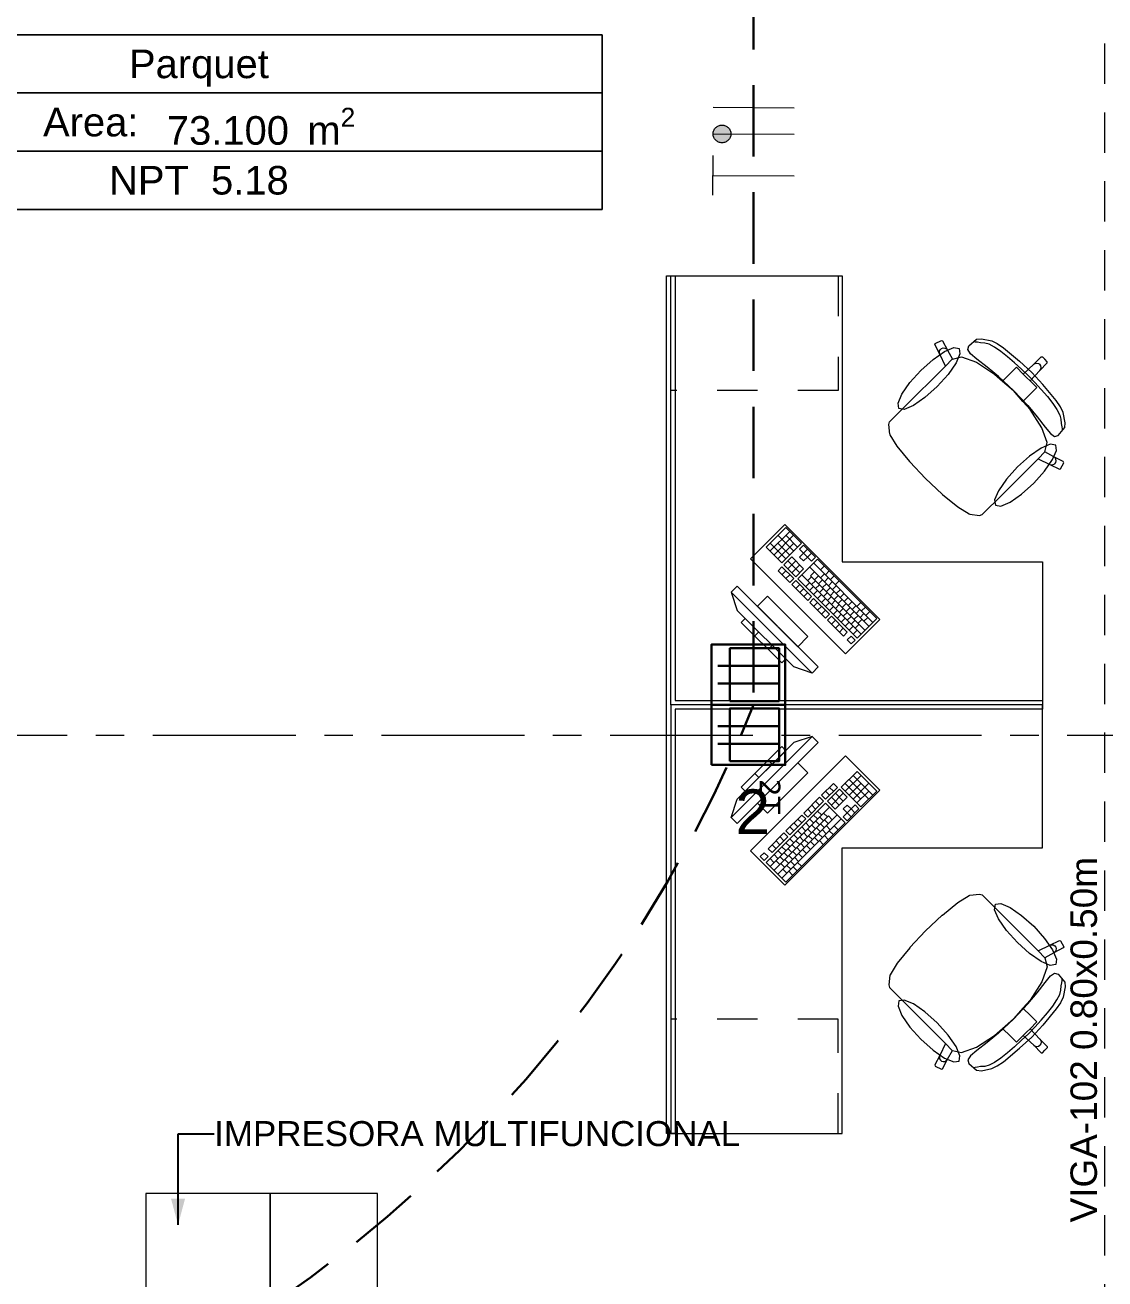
# Model space of a CAD drawing. Header units: inches. Extents: x -19 to 5698, y -728 to 92.
# Drawn here: x 125.791 to 129.57, y 8.1 to 12.486 of the extents above; entities that cross this region are included whole.
import ezdxf

# ---------------------------------------------------------------- set-up
doc = ezdxf.new("R2010")
doc.units = ezdxf.units.IN
doc.header["$MEASUREMENT"] = 0
for name, pattern in [('HIDDEN', [0.375, 0.25, -0.125]), ('Hidden Line', [0.195611, 0.141111, -0.0545]), ('Punto & Raya', [0.65, 0.5, -0.075, 0, -0.075]), ('Rayas', [0.282222, 0.141111, -0.141111]), ('RAYITAS', [0.375, 0.25, -0.125])]:
    doc.linetypes.add(name, pattern=pattern)
doc.layers.get('0').update_dxf_attribs({"color": 61})
for name, color, linetype, lineweight in [('00 conduct tomacorr', 120, 'HIDDEN', 30), ('00 IE LUZ EMERGENCIA', 253, 'Continuous', 0), ('T-TECHO-E', 150, 'Continuous', 20), ('TOMACORRIENTE', 22, 'RAYITAS', 9)]:
    doc.layers.add(name, color=color, linetype=linetype, lineweight=lineweight)
for name, color, linetype in [('02 _ ARQ _ ALB _ Mobiliario', 7, 'Continuous'), ('02 _ ARQ _ ZON _ Espacio.3D', 7, 'Continuous'), ('08 _ STR _ EXT _ 09 Vigas', 251, 'Continuous'), ('Interior - Mobiliario', 7, 'Continuous'), ('Marcador - Secciones', 7, 'Continuous'), ('Notas - Etiquetas', 7, 'Continuous')]:
    doc.layers.add(name, color=color, linetype=linetype)
doc.styles.add('Annotative', font='arial.ttf')
doc.styles.add('Estilo_Generado_4', font='swisse.ttf')
doc.styles.add('Estilo_Generado_7', font='swisse.ttf')
doc.dimstyles.new('Estilo_Generado__8', dxfattribs={"dimtxt": 0.18, "dimasz": 0.0912, "dimexe": 0.18, "dimexo": 0.0625, "dimgap": 0, "dimtad": 0, "dimtih": 1, "dimtoh": 1, "dimdec": 4, "dimzin": 0, "dimdsep": 46, "dimcen": 0.09, "dimadec": 0, "dimazin": 0, "dimtfac": 1, "dimtdec": 4, "dimtmove": 0, "dimatfit": 3, "dimldrblk": 'ARROWHEAD_5', "dimfxl": 1, "dimtolj": 1, "dimtzin": 0, "dimarcsym": 0})

# ---------------------------------------------------------------- blocks, each defined once
blk = doc.blocks.new('ARROWHEAD_5')
at = {"linetype": 'Continuous', "lineweight": 0}
blk.add_hatch(color=0, dxfattribs=at).paths.add_polyline_path([(-1, 0.2679), (0, 0), (-1, -0.2679)])
at = {"color": 0, "linetype": 'Continuous', "lineweight": 0}
blk.add_line((0, 0), (-1, 0), dxfattribs=at)
blk = doc.blocks.new('CAJA POP UP 6 MODULOS')
at = {"layer": '00 conduct tomacorr', "linetype": 'Continuous'}
for p, q in [((-0.095, -0.165), (-0.095, -0.0151)), ((-0.052, -0.165), (-0.052, -0.0151)), ((0.052, -0.165), (0.052, -0.0151)), ((0.095, -0.165), (0.095, -0.0151)), ((0, -0.165), (0, -0.18))]:
    blk.add_line(p, q, dxfattribs=at)
for points in [[(-0.147, 0), (0.147, 0), (0.147, -0.18), (-0.147, -0.18)], [(0, 0), (0.147, 0), (0.147, -0.18), (0, -0.18)]]:
    blk.add_lwpolyline(points, close=True, dxfattribs=at)
for points in [[(-0.138, -0.045), (-0.009, -0.045), (-0.009, -0.165), (-0.138, -0.165), (-0.138, -0.045)], [(0.009, -0.045), (0.138, -0.045), (0.138, -0.165), (0.009, -0.165), (0.009, -0.045)]]:
    blk.add_lwpolyline(points, dxfattribs=at)
at = {"color": 1, "insert": (-0.1807, -0.168), "char_height": 0.05, "attachment_point": 1, "rotation": 180}
blk.add_mtext_dynamic_manual_height_columns('{\\fVerdana|b0|i0|c0|p34;2T}', width=0.000481, gutter_width=0.1561, heights=[0], dxfattribs=at)
blk = doc.blocks.new('a')
at = {"layer": 'TOMACORRIENTE', "ltscale": 0.05}
h = blk.add_hatch(color=4, dxfattribs=at)
edge = h.paths.add_edge_path()
edge.add_arc((0, 0.0752), 0.0211, 0, 360)
at = {"layer": 'TOMACORRIENTE', "color": 4}
for p, q in [((-0.1455, 0.0963), (-0.0515, 0.0963)), ((-0.0985, 0.0963), (-0.0985, -0.0966)), ((0, 0.0963), (0, -0.0963)), ((0.0623, -0.0963), (0.0623, 0.0963))]:
    blk.add_line(p, q, dxfattribs=at)
blk.add_circle((0, 0.0752), 0.0211, dxfattribs=at)
blk = doc.blocks.new('CABLE 3FACE')
at = {"layer": 'T-TECHO-E', "rotation": 59.94170052614085}
blk.add_blockref('a', (0, 0), dxfattribs=at)

msp = doc.modelspace()

# ---------------------------------------------------------------- linework, layer by layer
at = {"layer": '00 conduct tomacorr'}
msp.add_line((128.3407, 14.1514), (128.3407, 10.1086), dxfattribs=at)
msp.add_arc((124.0973, 11.7914), 4.5648, 303.9866, 338.3682, dxfattribs=at)
at = {"layer": '02 _ ARQ _ ALB _ Mobiliario', "color": 175, "linetype": 'Continuous', "lineweight": 13, "flags": 128}
for points in [[(126.6491, 8.3985), (126.2141, 8.3985), (126.2141, 7.7485), (126.6491, 7.7485)], [(126.6491, 8.3985), (126.6491, 7.7485), (127.0241, 7.7485), (127.0241, 8.3985)]]:
    msp.add_lwpolyline(points, close=True, dxfattribs=at)
at = {"layer": '02 _ ARQ _ ZON _ Espacio.3D', "color": 251, "linetype": 'Continuous', "lineweight": 13}
for p, q in [((127.8106, 12.4525), (124.9882, 12.4525)), ((124.9882, 12.4525), (127.8106, 12.4525)), ((127.8106, 11.8418), (127.8106, 12.4525)), ((127.8106, 12.4525), (127.8106, 12.2489)), ((127.8106, 12.2489), (124.9882, 12.2489)), ((124.9882, 12.2489), (127.8106, 12.2489)), ((127.8106, 12.2489), (127.8106, 12.0454)), ((127.8106, 12.0454), (124.9882, 12.0454)), ((124.9882, 12.0454), (127.8106, 12.0454)), ((127.8106, 12.0454), (127.8106, 11.8418)), ((124.9882, 11.8418), (127.8106, 11.8418)), ((127.8106, 11.8418), (124.9882, 11.8418))]:
    msp.add_line(p, q, dxfattribs=at)
at = {"layer": '08 _ STR _ EXT _ 09 Vigas', "color": 251, "linetype": 'Hidden Line', "lineweight": 13, "true_color": 0x636466}
msp.add_line((129.57, 7.7), (129.57, 16.9), dxfattribs=at)
at = {"layer": 'Interior - Mobiliario', "color": 175, "linetype": 'Continuous', "lineweight": 13}
for p, q in [((128.036, 11.6086), (128.066, 11.6086)), ((128.036, 10.1236), (128.036, 11.6086)), ((128.066, 11.6086), (128.066, 10.1236)), ((128.9751, 11.3684), (128.9764, 11.3724)), ((128.9921, 11.3353), (128.9751, 11.3684)), ((128.9764, 11.3724), (128.9978, 11.3833)), ((128.9978, 11.3833), (129.0018, 11.3819)), ((129.0018, 11.3819), (129.0188, 11.3488)), ((129.0898, 11.351), (129.0932, 11.3639)), ((129.0932, 11.3639), (129.121, 11.3871)), ((129.1158, 11.3775), (129.1113, 11.3783)), ((129.1238, 11.3767), (129.1158, 11.3775)), ((129.121, 11.3871), (129.1378, 11.389)), ((129.1346, 11.3746), (129.1238, 11.3767)), ((129.15, 11.3735), (129.1346, 11.3746)), ((129.1378, 11.389), (129.174, 11.3812)), ((129.1647, 11.3696), (129.15, 11.3735)), ((129.1836, 11.3596), (129.1647, 11.3696)), ((129.174, 11.3812), (129.1932, 11.3722)), ((129.1932, 11.3722), (129.2149, 11.3573)), ((128.9905, 11.341), (128.9911, 11.3468)), ((128.9921, 11.3353), (128.9905, 11.341)), ((128.9911, 11.3468), (128.994, 11.3519)), ((129.0117, 11.2935), (128.9921, 11.3353)), ((128.994, 11.3519), (128.9986, 11.3555)), ((128.9986, 11.3555), (129.0042, 11.357)), ((129.0042, 11.357), (129.01, 11.3563)), ((129.01, 11.3563), (129.0152, 11.3534)), ((129.0359, 11.3178), (129.0117, 11.2935)), ((129.0152, 11.3534), (129.0188, 11.3488)), ((129.0188, 11.3488), (129.0361, 11.3178)), ((129.0359, 11.3178), (129.0361, 11.3178)), ((129.0361, 11.3178), (129.0681, 11.3253)), ((129.0681, 11.3253), (129.12, 11.3069)), ((129.0998, 11.3367), (129.0898, 11.351)), ((129.1221, 11.3181), (129.0998, 11.3367)), ((129.1582, 11.2901), (129.1221, 11.3181)), ((129.2054, 11.3448), (129.1836, 11.3596)), ((129.2292, 11.3262), (129.2054, 11.3448)), ((129.2149, 11.3573), (129.2716, 11.3105)), ((129.254, 11.305), (129.2292, 11.3262)), ((129.3207, 11.2997), (129.3468, 11.3258)), ((129.3468, 11.3258), (129.351, 11.3257)), ((129.351, 11.3257), (129.3596, 11.3172)), ((129.3681, 11.3087), (129.3596, 11.3172)), ((128.8638, 11.1457), (129.0117, 11.2935)), ((129.12, 11.3069), (129.1839, 11.2656)), ((129.1976, 11.2574), (129.1582, 11.2901)), ((129.2394, 11.2682), (129.2605, 11.2893)), ((129.2786, 11.2825), (129.254, 11.305)), ((129.2605, 11.2893), (129.2842, 11.2657)), ((129.2716, 11.3105), (129.3138, 11.2714)), ((129.302, 11.2597), (129.2786, 11.2825)), ((129.2842, 11.2657), (129.3207, 11.2997)), ((129.3081, 11.2418), (129.342, 11.2783)), ((129.3207, 11.2997), (129.3256, 11.3029)), ((129.3256, 11.3029), (129.3313, 11.304)), ((129.3313, 11.304), (129.3371, 11.3028)), ((129.3371, 11.3028), (129.342, 11.2996)), ((129.342, 11.2783), (129.3681, 11.3044)), ((129.3452, 11.2947), (129.342, 11.2996)), ((129.342, 11.2783), (129.3453, 11.2832)), ((129.3464, 11.2889), (129.3452, 11.2947)), ((129.3453, 11.2832), (129.3464, 11.2889)), ((129.3681, 11.3044), (129.3681, 11.3087)), ((129.1839, 11.2656), (129.212, 11.2408)), ((129.2503, 11.2079), (129.1976, 11.2574)), ((129.212, 11.2408), (129.2394, 11.2682)), ((129.212, 11.2408), (129.2499, 11.2075)), ((129.2842, 11.2657), (129.2961, 11.2537)), ((129.3081, 11.2418), (129.2961, 11.2537)), ((129.302, 11.2597), (129.3249, 11.2362)), ((129.3317, 11.2182), (129.3081, 11.2418)), ((129.3529, 11.2292), (129.3138, 11.2714)), ((129.3249, 11.2362), (129.3474, 11.2116)), ((129.3997, 11.1725), (129.3529, 11.2292)), ((129.2832, 11.1696), (129.2499, 11.2075)), ((129.2503, 11.2079), (129.2998, 11.1552)), ((129.2832, 11.1696), (129.3105, 11.197)), ((129.3105, 11.197), (129.3317, 11.2182)), ((129.3474, 11.2116), (129.3686, 11.1868)), ((129.3686, 11.1868), (129.3872, 11.163)), ((128.8383, 11.1202), (128.8638, 11.1457)), ((129.308, 11.1415), (129.2832, 11.1696)), ((129.2998, 11.1552), (129.3325, 11.1159)), ((129.3493, 11.0777), (129.308, 11.1415)), ((129.3872, 11.163), (129.402, 11.1412)), ((129.4146, 11.1508), (129.3997, 11.1725)), ((129.4236, 11.1316), (129.4146, 11.1508)), ((128.8135, 11.0889), (128.8164, 11.0982)), ((128.8164, 11.0982), (128.8383, 11.1202)), ((129.3325, 11.1159), (129.3604, 11.0797)), ((129.402, 11.1412), (129.412, 11.1223)), ((129.412, 11.1223), (129.4159, 11.1076)), ((129.4159, 11.1076), (129.417, 11.0922)), ((129.4314, 11.0954), (129.4236, 11.1316)), ((128.8175, 11.055), (128.8135, 11.0889)), ((128.8184, 11.0529), (128.8175, 11.055)), ((129.3676, 11.0257), (129.3493, 11.0777)), ((129.3604, 11.0797), (129.379, 11.0574)), ((129.379, 11.0574), (129.3934, 11.0474)), ((129.4063, 11.0508), (129.4295, 11.0787)), ((129.417, 11.0922), (129.4191, 11.0814)), ((129.4191, 11.0814), (129.4198, 11.0734)), ((129.4198, 11.0734), (129.4206, 11.0689)), ((129.4295, 11.0787), (129.4314, 11.0954)), ((128.8433, 11.0128), (128.8184, 11.0529)), ((128.8869, 10.9592), (128.8433, 11.0128)), ((129.3602, 10.9937), (129.3676, 11.0257)), ((129.3934, 11.0474), (129.4063, 11.0508)), ((129.1881, 10.8214), (129.3359, 10.9693)), ((129.3601, 10.9935), (129.3359, 10.9693)), ((129.3359, 10.9693), (129.3777, 10.9497)), ((129.3601, 10.9935), (129.3602, 10.9937)), ((129.3912, 10.9764), (129.3602, 10.9937)), ((129.3958, 10.9728), (129.3912, 10.9764)), ((129.4243, 10.9595), (129.3912, 10.9764)), ((129.3987, 10.9677), (129.3958, 10.9728)), ((129.3994, 10.9618), (129.3987, 10.9677)), ((128.8875, 10.9583), (128.8869, 10.9592)), ((128.9424, 10.9), (128.8875, 10.9583)), ((129.3777, 10.9497), (129.3833, 10.9481)), ((129.3777, 10.9497), (129.4108, 10.9327)), ((129.3833, 10.9481), (129.3892, 10.9488)), ((129.3892, 10.9488), (129.3943, 10.9516)), ((129.3943, 10.9516), (129.3979, 10.9562)), ((129.3979, 10.9562), (129.3994, 10.9618)), ((129.4108, 10.9327), (129.4148, 10.934)), ((129.4148, 10.934), (129.4256, 10.9554)), ((129.4256, 10.9554), (129.4243, 10.9595)), ((128.9424, 10.9), (129.0007, 10.8452)), ((129.0007, 10.8452), (129.0016, 10.8445)), ((129.0016, 10.8445), (129.0552, 10.8009)), ((129.0552, 10.8009), (129.0953, 10.776)), ((129.1406, 10.774), (129.1626, 10.7959)), ((129.1626, 10.7959), (129.1881, 10.8214)), ((129.0953, 10.776), (129.0974, 10.7751)), ((129.0974, 10.7751), (129.1313, 10.7711)), ((129.1313, 10.7711), (129.1406, 10.774)), ((128.453, 10.7291), (128.3844, 10.6605)), ((128.4668, 10.7152), (128.3982, 10.6466)), ((128.5083, 10.6737), (128.453, 10.7291)), ((128.3844, 10.6605), (128.4398, 10.6051)), ((128.4535, 10.6188), (128.3981, 10.6742)), ((128.4806, 10.7014), (128.4121, 10.6328)), ((128.4809, 10.6462), (128.4255, 10.7016)), ((128.4672, 10.6325), (128.4257, 10.6741)), ((128.4808, 10.6738), (128.4259, 10.619)), ((128.4398, 10.6051), (128.5083, 10.6737)), ((128.4946, 10.66), (128.4531, 10.7015)), ((128.5153, 10.6667), (128.5016, 10.653)), ((128.5568, 10.6252), (128.5153, 10.6667)), ((128.4741, 10.6256), (128.4467, 10.5982)), ((128.5157, 10.5841), (128.4741, 10.6256)), ((128.5637, 10.6183), (128.4952, 10.5497)), ((128.5016, 10.653), (128.5154, 10.6392)), ((128.5154, 10.6392), (128.5017, 10.6255)), ((128.5017, 10.6255), (128.5155, 10.6116)), ((128.5291, 10.6529), (128.5154, 10.6392)), ((128.5292, 10.6253), (128.5154, 10.6392)), ((128.5155, 10.6116), (128.5292, 10.6253)), ((128.543, 10.6391), (128.5292, 10.6253)), ((128.5292, 10.6253), (128.5431, 10.6115)), ((128.5431, 10.6115), (128.5568, 10.6252)), ((128.7714, 10.4106), (128.5637, 10.6183)), ((128.4398, 10.5913), (128.4261, 10.5776)), ((128.4261, 10.5776), (128.4677, 10.5361)), ((128.4814, 10.5498), (128.4398, 10.5913)), ((128.4537, 10.5775), (128.44, 10.5638)), ((128.4467, 10.5982), (128.4882, 10.5566)), ((128.502, 10.5704), (128.4604, 10.6119)), ((128.488, 10.6118), (128.4605, 10.5843)), ((128.5018, 10.5979), (128.4744, 10.5705)), ((128.4882, 10.5566), (128.5157, 10.5841)), ((128.744, 10.3831), (128.5363, 10.5909)), ((128.5536, 10.5735), (128.5399, 10.5598)), ((128.7577, 10.3969), (128.55, 10.6046)), ((128.588, 10.594), (128.5743, 10.5803)), ((128.6053, 10.5767), (128.5916, 10.563)), ((128.4675, 10.5636), (128.4538, 10.5499)), ((128.4677, 10.5361), (128.4814, 10.5498)), ((128.4883, 10.5429), (128.4746, 10.5291)), ((128.4746, 10.5291), (128.53, 10.4738)), ((128.5437, 10.4875), (128.4883, 10.5429)), ((128.5022, 10.529), (128.4884, 10.5153)), ((128.4952, 10.5497), (128.7029, 10.342)), ((128.7166, 10.3557), (128.5089, 10.5634)), ((128.5366, 10.5357), (128.5229, 10.522)), ((128.5434, 10.5564), (128.5297, 10.5427)), ((128.7303, 10.3694), (128.5399, 10.5598)), ((128.5572, 10.5425), (128.5435, 10.5288)), ((128.5675, 10.5597), (128.5538, 10.546)), ((128.5711, 10.5287), (128.5573, 10.515)), ((128.5813, 10.5459), (128.5676, 10.5321)), ((128.5881, 10.5665), (128.5744, 10.5528)), ((128.5952, 10.532), (128.5814, 10.5183)), ((128.6019, 10.5526), (128.5882, 10.5389)), ((128.6158, 10.5388), (128.6021, 10.5251)), ((128.6226, 10.5594), (128.6089, 10.5457)), ((128.6399, 10.5421), (128.6262, 10.5284)), ((128.2833, 10.5237), (128.2621, 10.5025)), ((128.2621, 10.5025), (128.5449, 10.2197)), ((128.2621, 10.5025), (128.2833, 10.4389)), ((128.5661, 10.2409), (128.2833, 10.5237)), ((128.3894, 10.4884), (128.354, 10.453)), ((128.5308, 10.347), (128.3894, 10.4884)), ((128.516, 10.5152), (128.5023, 10.5014)), ((128.5299, 10.5013), (128.5161, 10.4876)), ((128.53, 10.4738), (128.5437, 10.4875)), ((128.5504, 10.5219), (128.5367, 10.5082)), ((128.5643, 10.508), (128.5506, 10.4943)), ((128.5781, 10.4942), (128.5644, 10.4805)), ((128.5849, 10.5148), (128.5712, 10.5011)), ((128.5988, 10.501), (128.585, 10.4873)), ((128.609, 10.5182), (128.5953, 10.5044)), ((128.6126, 10.4871), (128.5989, 10.4734)), ((128.6229, 10.5043), (128.6091, 10.4906)), ((128.6296, 10.5249), (128.6159, 10.5112)), ((128.6367, 10.4905), (128.623, 10.4767)), ((128.6435, 10.5111), (128.6298, 10.4974)), ((128.6573, 10.4973), (128.6436, 10.4835)), ((128.354, 10.453), (128.4954, 10.3116)), ((128.5506, 10.4805), (128.5369, 10.4668)), ((128.5369, 10.4668), (128.5923, 10.4114)), ((128.606, 10.4252), (128.5506, 10.4805)), ((128.5645, 10.4667), (128.5508, 10.453)), ((128.5783, 10.4528), (128.5646, 10.4391)), ((128.592, 10.4803), (128.5783, 10.4666)), ((128.6058, 10.4665), (128.5921, 10.4528)), ((128.6197, 10.4526), (128.6059, 10.4389)), ((128.6264, 10.4733), (128.6127, 10.4596)), ((128.6403, 10.4594), (128.6266, 10.4457)), ((128.6505, 10.4766), (128.6368, 10.4629)), ((128.6541, 10.4456), (128.6404, 10.4319)), ((128.6644, 10.4628), (128.6507, 10.4491)), ((128.6712, 10.4834), (128.6575, 10.4697)), ((128.6782, 10.4489), (128.6645, 10.4352)), ((128.685, 10.4696), (128.6713, 10.4558)), ((128.6989, 10.4557), (128.6852, 10.442)), ((128.7127, 10.4419), (128.699, 10.4281)), ((128.7161, 10.466), (128.7023, 10.4522)), ((128.7316, 10.4504), (128.7179, 10.4367)), ((128.4813, 10.2409), (128.2833, 10.4389)), ((128.3116, 10.4106), (128.2974, 10.3965)), ((128.2974, 10.3965), (128.4389, 10.255)), ((128.453, 10.2692), (128.3116, 10.4106)), ((128.5922, 10.439), (128.5785, 10.4253)), ((128.5923, 10.4114), (128.606, 10.4252)), ((128.6129, 10.4182), (128.5992, 10.4045)), ((128.5992, 10.4045), (128.6546, 10.3491)), ((128.6683, 10.3628), (128.6129, 10.4182)), ((128.6268, 10.4044), (128.6131, 10.3907)), ((128.6335, 10.4388), (128.6198, 10.4251)), ((128.6474, 10.425), (128.6336, 10.4112)), ((128.6612, 10.4111), (128.6475, 10.3974)), ((128.668, 10.4317), (128.6543, 10.418)), ((128.6751, 10.3973), (128.6613, 10.3835)), ((128.6818, 10.4179), (128.6681, 10.4042)), ((128.6921, 10.4351), (128.6784, 10.4214)), ((128.6957, 10.404), (128.682, 10.3903)), ((128.7059, 10.4212), (128.6922, 10.4075)), ((128.7029, 10.342), (128.7714, 10.4106)), ((128.7198, 10.4074), (128.7061, 10.3937)), ((128.7266, 10.428), (128.7129, 10.4143)), ((128.7404, 10.4142), (128.7267, 10.4005)), ((128.7472, 10.4348), (128.7335, 10.4211)), ((128.3587, 10.3635), (128.3446, 10.3493)), ((128.6406, 10.3905), (128.6269, 10.3768)), ((128.6545, 10.3767), (128.6408, 10.363)), ((128.6546, 10.3491), (128.6683, 10.3628)), ((128.6889, 10.3834), (128.6752, 10.3697)), ((128.7027, 10.3696), (128.689, 10.3558)), ((128.7095, 10.3902), (128.6958, 10.3765)), ((128.4059, 10.3163), (128.3917, 10.3022)), ((128.4954, 10.3116), (128.5308, 10.347)), ((128.6822, 10.349), (128.6685, 10.3353)), ((128.6685, 10.3353), (128.6823, 10.3214)), ((128.696, 10.3351), (128.6822, 10.349)), ((128.6823, 10.3214), (128.696, 10.3351)), ((128.4389, 10.255), (128.453, 10.2692)), ((128.5449, 10.2197), (128.4813, 10.2409)), ((128.5449, 10.2197), (128.5661, 10.2409)), ((128.036, 10.0936), (128.036, 10.1236)), ((128.036, 8.6086), (128.036, 10.0936)), ((128.066, 10.1236), (129.351, 10.1236)), ((128.066, 10.0936), (128.066, 8.6086)), ((129.351, 10.0936), (128.066, 10.0936)), ((129.351, 10.1236), (129.351, 10.0936)), ((128.5449, 9.9975), (128.2621, 9.7147)), ((128.2833, 9.6935), (128.5661, 9.9763)), ((128.2833, 9.7783), (128.4813, 9.9763)), ((128.4389, 9.9622), (128.2974, 9.8207)), ((128.453, 9.948), (128.4389, 9.9622)), ((128.5449, 9.9975), (128.4813, 9.9763)), ((128.5661, 9.9763), (128.5449, 9.9975)), ((128.3116, 9.8066), (128.453, 9.948)), ((128.4059, 9.9009), (128.3917, 9.915)), ((128.4954, 9.9056), (128.354, 9.7642)), ((128.3894, 9.7288), (128.5308, 9.8702)), ((128.5308, 9.8702), (128.4954, 9.9056)), ((128.7029, 9.8752), (128.6475, 9.8198)), ((128.7714, 9.8066), (128.7029, 9.8752)), ((128.3587, 9.8537), (128.3446, 9.8679)), ((128.62, 9.8335), (128.5785, 9.7919)), ((128.6337, 9.8197), (128.62, 9.8335)), ((128.6612, 9.8061), (128.7166, 9.8615)), ((128.7162, 9.7788), (128.6613, 9.8337)), ((128.6749, 9.7924), (128.7165, 9.8339)), ((128.7438, 9.7789), (128.6752, 9.8475)), ((128.6886, 9.7787), (128.744, 9.8341)), ((128.7576, 9.7928), (128.689, 9.8614)), ((128.2974, 9.8207), (128.3116, 9.8066)), ((128.5715, 9.785), (128.5161, 9.7296)), ((128.5852, 9.7713), (128.5715, 9.785)), ((128.5785, 9.7919), (128.5922, 9.7782)), ((128.5922, 9.7782), (128.6337, 9.8197)), ((128.606, 9.792), (128.5923, 9.8058)), ((128.6406, 9.8129), (128.599, 9.7713)), ((128.6199, 9.8059), (128.6061, 9.8196)), ((128.6127, 9.7576), (128.6543, 9.7992)), ((128.6403, 9.7578), (128.6129, 9.7852)), ((128.6264, 9.7439), (128.668, 9.7855)), ((128.6541, 9.7716), (128.6267, 9.799)), ((128.668, 9.7855), (128.6406, 9.8129)), ((128.6475, 9.8198), (128.7161, 9.7512)), ((128.7023, 9.765), (128.7439, 9.8065)), ((128.7161, 9.7512), (128.7714, 9.8066)), ((128.2621, 9.7147), (128.2833, 9.7783)), ((128.354, 9.7642), (128.3894, 9.7288)), ((128.5921, 9.7644), (128.3844, 9.5567)), ((128.3981, 9.543), (128.6058, 9.7507)), ((128.5299, 9.7159), (128.5852, 9.7713)), ((128.5437, 9.7297), (128.53, 9.7434)), ((128.5575, 9.7436), (128.5438, 9.7573)), ((128.5714, 9.7574), (128.5577, 9.7711)), ((128.6607, 9.6958), (128.5921, 9.7644)), ((128.599, 9.7713), (128.6264, 9.7439)), ((128.6679, 9.7579), (128.654, 9.744)), ((128.654, 9.744), (128.6677, 9.7303)), ((128.6676, 9.7028), (128.7091, 9.7443)), ((128.6677, 9.7303), (128.6816, 9.7442)), ((128.6816, 9.7442), (128.6679, 9.7579)), ((128.6954, 9.758), (128.6816, 9.7442)), ((128.6953, 9.7305), (128.6816, 9.7442)), ((128.7091, 9.7443), (128.6954, 9.758)), ((128.2621, 9.7147), (128.2833, 9.6935)), ((128.4118, 9.5293), (128.6022, 9.7197)), ((128.4255, 9.5156), (128.6332, 9.7233)), ((128.4392, 9.5019), (128.647, 9.7096)), ((128.453, 9.4881), (128.6607, 9.6958)), ((128.5092, 9.7227), (128.4538, 9.6673)), ((128.4675, 9.6536), (128.5229, 9.709)), ((128.4952, 9.6813), (128.4815, 9.695)), ((128.5091, 9.6951), (128.4954, 9.7088)), ((128.5229, 9.709), (128.5092, 9.7227)), ((128.5161, 9.7296), (128.5299, 9.7159)), ((128.5366, 9.6815), (128.5229, 9.6952)), ((128.5504, 9.6953), (128.5367, 9.709)), ((128.5643, 9.7092), (128.5506, 9.7229)), ((128.5711, 9.6885), (128.5573, 9.7022)), ((128.5781, 9.723), (128.5644, 9.7367)), ((128.5849, 9.7024), (128.5712, 9.7161)), ((128.5988, 9.7162), (128.585, 9.7299)), ((128.6021, 9.6921), (128.5884, 9.7058)), ((128.6159, 9.706), (128.6022, 9.7197)), ((128.6677, 9.7303), (128.6539, 9.7165)), ((128.6539, 9.7165), (128.6676, 9.7028)), ((128.6814, 9.7166), (128.6677, 9.7303)), ((128.4469, 9.6604), (128.3915, 9.605)), ((128.4606, 9.6466), (128.4469, 9.6604)), ((128.4538, 9.6673), (128.4675, 9.6536)), ((128.4814, 9.6674), (128.4677, 9.6811)), ((128.495, 9.6399), (128.4813, 9.6536)), ((128.5089, 9.6538), (128.4952, 9.6675)), ((128.5227, 9.6676), (128.509, 9.6813)), ((128.5295, 9.647), (128.5158, 9.6607)), ((128.5434, 9.6608), (128.5297, 9.6745)), ((128.5467, 9.6367), (128.533, 9.6504)), ((128.5572, 9.6747), (128.5435, 9.6884)), ((128.5605, 9.6506), (128.5468, 9.6643)), ((128.5744, 9.6644), (128.5607, 9.6781)), ((128.5812, 9.6438), (128.5675, 9.6575)), ((128.5882, 9.6783), (128.5745, 9.692)), ((128.595, 9.6576), (128.5813, 9.6713)), ((128.6018, 9.637), (128.5881, 9.6507)), ((128.6089, 9.6715), (128.5952, 9.6852)), ((128.6191, 9.6543), (128.6054, 9.668)), ((128.6364, 9.6716), (128.6227, 9.6853)), ((128.4052, 9.5913), (128.4606, 9.6466)), ((128.4191, 9.6051), (128.4054, 9.6188)), ((128.4329, 9.619), (128.4192, 9.6327)), ((128.4468, 9.6328), (128.4331, 9.6465)), ((128.4535, 9.5984), (128.4398, 9.6121)), ((128.4673, 9.6122), (128.4536, 9.6259)), ((128.4812, 9.6261), (128.4675, 9.6398)), ((128.488, 9.6054), (128.4743, 9.6192)), ((128.5018, 9.6193), (128.4881, 9.633)), ((128.5052, 9.5952), (128.4914, 9.6089)), ((128.5157, 9.6331), (128.502, 9.6468)), ((128.519, 9.609), (128.5053, 9.6227)), ((128.5328, 9.6229), (128.5191, 9.6366)), ((128.5396, 9.6022), (128.5259, 9.616)), ((128.5535, 9.6161), (128.5398, 9.6298)), ((128.5673, 9.6299), (128.5536, 9.6437)), ((128.5845, 9.6197), (128.5708, 9.6334)), ((128.3777, 9.5911), (128.3638, 9.5773)), ((128.3638, 9.5773), (128.3775, 9.5636)), ((128.3775, 9.5636), (128.3914, 9.5774)), ((128.3914, 9.5774), (128.3777, 9.5911)), ((128.3915, 9.605), (128.4052, 9.5913)), ((128.4119, 9.5568), (128.3982, 9.5706)), ((128.4258, 9.5707), (128.4121, 9.5844)), ((128.4326, 9.55), (128.4189, 9.5638)), ((128.4396, 9.5845), (128.4259, 9.5982)), ((128.4464, 9.5639), (128.4327, 9.5776)), ((128.4603, 9.5777), (128.4466, 9.5915)), ((128.4636, 9.5536), (128.4499, 9.5674)), ((128.4741, 9.5916), (128.4604, 9.6053)), ((128.4775, 9.5675), (128.4637, 9.5812)), ((128.4913, 9.5813), (128.4776, 9.5951)), ((128.4981, 9.5607), (128.4844, 9.5744)), ((128.5119, 9.5745), (128.4982, 9.5883)), ((128.5258, 9.5884), (128.5121, 9.6021)), ((128.3844, 9.5567), (128.453, 9.4881)), ((128.4498, 9.5398), (128.436, 9.5535)), ((128.4566, 9.5192), (128.4428, 9.5329)), ((128.4704, 9.533), (128.4567, 9.5467)), ((128.4772, 9.5124), (128.4635, 9.5261)), ((128.4842, 9.5469), (128.4705, 9.5606)), ((128.4928, 9.5279), (128.4791, 9.5417)), ((128.5083, 9.5435), (128.4946, 9.5572)), ((129.0552, 9.4163), (129.0953, 9.4412)), ((129.0953, 9.4412), (129.0974, 9.4421)), ((129.0974, 9.4421), (129.1313, 9.4461)), ((129.1313, 9.4461), (129.1406, 9.4432)), ((129.1406, 9.4432), (129.1626, 9.4213)), ((129.0016, 9.3727), (129.0552, 9.4163)), ((129.1626, 9.4213), (129.1881, 9.3958)), ((129.1881, 9.3958), (129.3359, 9.2479)), ((128.9424, 9.3172), (129.0007, 9.372)), ((129.0007, 9.372), (129.0016, 9.3727)), ((128.9424, 9.3172), (128.8875, 9.2589)), ((128.8869, 9.258), (128.8433, 9.2044)), ((128.8875, 9.2589), (128.8869, 9.258)), ((129.3359, 9.2479), (129.3777, 9.2675)), ((129.3777, 9.2675), (129.4108, 9.2845)), ((129.3777, 9.2675), (129.3833, 9.2691)), ((129.3833, 9.2691), (129.3892, 9.2684)), ((129.3892, 9.2684), (129.3943, 9.2656)), ((129.4243, 9.2577), (129.3912, 9.2408)), ((129.3943, 9.2656), (129.3979, 9.261)), ((129.3979, 9.261), (129.3994, 9.2554)), ((129.3994, 9.2554), (129.3987, 9.2495)), ((129.4108, 9.2845), (129.4148, 9.2832)), ((129.4148, 9.2832), (129.4256, 9.2618)), ((129.4256, 9.2618), (129.4243, 9.2577)), ((129.3601, 9.2237), (129.3359, 9.2479)), ((129.3601, 9.2237), (129.3602, 9.2235)), ((129.3912, 9.2408), (129.3602, 9.2235)), ((129.3602, 9.2235), (129.3676, 9.1915)), ((129.3958, 9.2444), (129.3912, 9.2408)), ((129.3987, 9.2495), (129.3958, 9.2444)), ((128.8433, 9.2044), (128.8184, 9.1643)), ((129.3676, 9.1915), (129.3493, 9.1395)), ((129.379, 9.1598), (129.3934, 9.1698)), ((129.3934, 9.1698), (129.4063, 9.1664)), ((128.8175, 9.1622), (128.8135, 9.1283)), ((128.8135, 9.1283), (128.8164, 9.119)), ((128.8184, 9.1643), (128.8175, 9.1622)), ((129.3493, 9.1395), (129.308, 9.0757)), ((129.3325, 9.1013), (129.3604, 9.1375)), ((129.3604, 9.1375), (129.379, 9.1598)), ((129.4063, 9.1664), (129.4295, 9.1385)), ((129.4159, 9.1096), (129.417, 9.125)), ((129.417, 9.125), (129.4191, 9.1358)), ((129.4191, 9.1358), (129.4198, 9.1438)), ((129.4198, 9.1438), (129.4206, 9.1483)), ((129.4295, 9.1385), (129.4314, 9.1218)), ((128.8164, 9.119), (128.8383, 9.097)), ((128.8383, 9.097), (128.8638, 9.0715)), ((129.2998, 9.062), (129.3325, 9.1013)), ((129.402, 9.076), (129.412, 9.0949)), ((129.412, 9.0949), (129.4159, 9.1096)), ((129.4236, 9.0856), (129.4146, 9.0664)), ((129.4314, 9.1218), (129.4236, 9.0856)), ((128.8638, 9.0715), (129.0117, 8.9237)), ((129.2832, 9.0476), (129.2499, 9.0097)), ((129.2503, 9.0093), (129.2998, 9.062)), ((129.308, 9.0757), (129.2832, 9.0476)), ((129.2832, 9.0476), (129.3105, 9.0202)), ((129.3997, 9.0447), (129.3529, 8.988)), ((129.3686, 9.0304), (129.3872, 9.0542)), ((129.3872, 9.0542), (129.402, 9.076)), ((129.4146, 9.0664), (129.3997, 9.0447)), ((129.2503, 9.0093), (129.1976, 8.9598)), ((129.212, 8.9764), (129.2499, 9.0097)), ((129.3317, 8.999), (129.3081, 8.9754)), ((129.3105, 9.0202), (129.3317, 8.999)), ((129.3249, 8.981), (129.3474, 9.0056)), ((129.3474, 9.0056), (129.3686, 9.0304)), ((129.12, 8.9103), (129.1839, 8.9516)), ((129.1976, 8.9598), (129.1582, 8.9271)), ((129.1839, 8.9516), (129.212, 8.9764)), ((129.212, 8.9764), (129.2394, 8.949)), ((129.2394, 8.949), (129.2605, 8.9279)), ((129.2605, 8.9279), (129.2842, 8.9515)), ((129.302, 8.9575), (129.2786, 8.9347)), ((129.2842, 8.9515), (129.2961, 8.9635)), ((129.2842, 8.9515), (129.3207, 8.9175)), ((129.3081, 8.9754), (129.2961, 8.9635)), ((129.302, 8.9575), (129.3249, 8.981)), ((129.3081, 8.9754), (129.342, 8.9389)), ((129.3529, 8.988), (129.3138, 8.9458)), ((129.0117, 8.9237), (128.9921, 8.8819)), ((129.0359, 8.8994), (129.0117, 8.9237)), ((129.0681, 8.8919), (129.12, 8.9103)), ((129.1582, 8.9271), (129.1221, 8.8991)), ((129.2149, 8.8599), (129.2716, 8.9067)), ((129.254, 8.9122), (129.2292, 8.891)), ((129.2786, 8.9347), (129.254, 8.9122)), ((129.2716, 8.9067), (129.3138, 8.9458)), ((129.3207, 8.9175), (129.3256, 8.9143)), ((129.3207, 8.9175), (129.3468, 8.8914)), ((129.3256, 8.9143), (129.3313, 8.9132)), ((129.3313, 8.9132), (129.3371, 8.9144)), ((129.3371, 8.9144), (129.342, 8.9176)), ((129.342, 8.9389), (129.3453, 8.934)), ((129.342, 8.9389), (129.3681, 8.9128)), ((129.3452, 8.9225), (129.342, 8.9176)), ((129.3464, 8.9283), (129.3452, 8.9225)), ((129.3453, 8.934), (129.3464, 8.9283)), ((129.3681, 8.9085), (129.3596, 8.9)), ((129.3681, 8.9128), (129.3681, 8.9085)), ((128.9921, 8.8819), (128.9751, 8.8488)), ((128.9921, 8.8819), (128.9905, 8.8762)), ((128.9905, 8.8762), (128.9911, 8.8704)), ((128.9911, 8.8704), (128.994, 8.8653)), ((128.994, 8.8653), (128.9986, 8.8617)), ((128.9986, 8.8617), (129.0042, 8.8602)), ((129.0018, 8.8353), (129.0188, 8.8684)), ((129.0042, 8.8602), (129.01, 8.8609)), ((129.01, 8.8609), (129.0152, 8.8638)), ((129.0152, 8.8638), (129.0188, 8.8684)), ((129.0188, 8.8684), (129.0361, 8.8994)), ((129.0359, 8.8994), (129.0361, 8.8994)), ((129.0361, 8.8994), (129.0681, 8.8919)), ((129.0998, 8.8805), (129.0898, 8.8662)), ((129.0898, 8.8662), (129.0932, 8.8533)), ((129.1221, 8.8991), (129.0998, 8.8805)), ((129.2054, 8.8724), (129.1836, 8.8576)), ((129.2292, 8.891), (129.2054, 8.8724)), ((129.3468, 8.8914), (129.351, 8.8915)), ((129.351, 8.8915), (129.3596, 8.9)), ((128.9751, 8.8488), (128.9764, 8.8448)), ((128.9764, 8.8448), (128.9978, 8.8339)), ((128.9978, 8.8339), (129.0018, 8.8353)), ((129.0932, 8.8533), (129.121, 8.8301)), ((129.1158, 8.8397), (129.1113, 8.8389)), ((129.1238, 8.8405), (129.1158, 8.8397)), ((129.121, 8.8301), (129.1378, 8.8282)), ((129.1346, 8.8426), (129.1238, 8.8405)), ((129.15, 8.8437), (129.1346, 8.8426)), ((129.1378, 8.8282), (129.174, 8.836)), ((129.1647, 8.8476), (129.15, 8.8437)), ((129.1836, 8.8576), (129.1647, 8.8476)), ((129.174, 8.836), (129.1932, 8.845)), ((129.1932, 8.845), (129.2149, 8.8599)), ((128.066, 8.6086), (128.036, 8.6086))]:
    msp.add_line(p, q, dxfattribs=at)
at = {"layer": 'Interior - Mobiliario', "color": 175, "linetype": 'Rayas', "lineweight": 13}
for p, q in [((128.636, 11.6086), (128.636, 11.2086)), ((128.636, 11.2086), (128.051, 11.2086)), ((128.636, 9.0086), (128.051, 9.0086)), ((128.636, 8.6086), (128.636, 9.0086))]:
    msp.add_line(p, q, dxfattribs=at)
at = {"layer": 'Interior - Mobiliario', "color": 175, "linetype": 'Continuous', "lineweight": 13, "flags": 128}
for points in [[(128.051, 10.1086), (128.051, 11.6086), (128.651, 11.6086), (128.651, 10.6086), (129.351, 10.6086), (129.351, 10.1086)], [(128.9259, 11.2784), (128.9684, 11.3166), (129.0087, 11.3446), (129.0408, 11.3582), (129.0597, 11.3553), (129.0626, 11.3364), (129.049, 11.3044), (129.021, 11.264), (128.9828, 11.2215), (128.9403, 11.1834), (128.9, 11.1554), (128.8679, 11.1417), (128.849, 11.1446), (128.8461, 11.1635), (128.8597, 11.1956), (128.8877, 11.236)], [(129.3208, 10.8835), (129.359, 10.926), (129.387, 10.9664), (129.4006, 10.9984), (129.3977, 11.0173), (129.3788, 11.0202), (129.3467, 11.0066), (129.3064, 10.9786), (129.2639, 10.9404), (129.2257, 10.898), (129.1977, 10.8576), (129.1841, 10.8255), (129.187, 10.8066), (129.2059, 10.8037), (129.238, 10.8173), (129.2783, 10.8454)], [(128.6616, 10.2869), (128.7818, 10.4071), (128.4495, 10.7394), (128.3293, 10.6192)], [(128.051, 10.1086), (128.051, 8.6086), (128.651, 8.6086), (128.651, 9.6086), (129.351, 9.6086), (129.351, 10.1086)], [(128.3293, 9.598), (128.4495, 9.4778), (128.7818, 9.8101), (128.6616, 9.9303)], [(129.3208, 9.3337), (129.359, 9.2912), (129.387, 9.2508), (129.4006, 9.2188), (129.3977, 9.1999), (129.3788, 9.197), (129.3467, 9.2106), (129.3064, 9.2386), (129.2639, 9.2768), (129.2257, 9.3192), (129.1977, 9.3596), (129.1841, 9.3917), (129.187, 9.4106), (129.2059, 9.4135), (129.238, 9.3999), (129.2783, 9.3718)], [(128.9259, 8.9388), (128.9684, 8.9006), (129.0087, 8.8726), (129.0408, 8.859), (129.0597, 8.8618), (129.0626, 8.8808), (129.049, 8.9128), (129.021, 8.9532), (128.9828, 8.9957), (128.9403, 9.0338), (128.9, 9.0618), (128.8679, 9.0755), (128.849, 9.0726), (128.8461, 9.0537), (128.8597, 9.0216), (128.8877, 8.9812)]]:
    msp.add_lwpolyline(points, close=True, dxfattribs=at)
at = {"layer": 'Marcador - Secciones', "color": 251, "linetype": 'Punto & Raya', "lineweight": 13, "true_color": 0x636466}
msp.add_line((97.4384, 10.0018), (138.8506, 10.0018), dxfattribs=at)

# ---------------------------------------------------------------- block references
at = {"layer": '00 conduct tomacorr'}
for name, p, xscale, yscale, zscale, rotation in [('CABLE 3FACE', (128.3407, 12.1051), 1.47256122672843, 1.47256122672843, 1.47256122672843, 29.78947778233194), ('CAJA POP UP 6 MODULOS', (128.1932, 10.1086), 1.432830642179531, 1.432830642179531, 1.432830642179531, 89.99999999999997)]:
    msp.add_blockref(name, p, dxfattribs=dict(at, xscale=xscale, yscale=yscale, zscale=zscale, rotation=rotation))

# ---------------------------------------------------------------- texts
at = {"layer": '00 IE LUZ EMERGENCIA', "style": 'Annotative'}
msp.add_attdef('2', (128.2768, 9.6563), '', height=0.1562, dxfattribs=at)
at = {"layer": '02 _ ARQ _ ZON _ Espacio.3D', "color": 251, "lineweight": 25, "char_height": 0.1, "attachment_point": 2, "style": 'Estilo_Generado_7'}
for s, insert in [('\\A1;{\\pqc;\\pt0;\\fSwis721 Ex BT|b0|i0|c238|p34;Parquet}', (126.3994, 12.4007)), ('\\A1;{\\pqc;\\pt0;\\fSwis721 Ex BT|b0|i0|c238|p34;Area: }', (126.0209, 12.1971)), ('\\A1;{\\pqc;\\pt0,0.3;\\fSwis721 Ex BT|b0|i0|c238|p34;73.100\\fSwis721 Ex BT|b0|i0|c238|p34;\\A1{\\H.66x;\\S^  ;}\\fSwis721 Ex BT|b0|i0|c238|p34; m\\fSwis721 Ex BT|b0|i0|c238|p34;\\A1{\\H.66x;\\S2^  ;}}', (126.617, 12.1971)), ('\\A1;{\\pqc;\\pt0;\\fSwis721 Ex BT|b0|i0|c238|p34;NPT  5.18}', (126.3994, 11.9936))]:
    msp.add_mtext(s, dxfattribs=dict(at, insert=insert))
at = {"layer": 'Notas - Etiquetas', "color": 171, "linetype": 'Continuous', "lineweight": 13, "insert": (129.5433, 8.2976), "char_height": 0.0925, "attachment_point": 7, "rotation": 90, "style": 'Estilo_Generado_4'}
msp.add_mtext('\\A1;{\\pql;\\fSwis721 Ex BT|b0|i0|c0|p34;VIGA-102\\fSwis721 Ex BT|b0|i0|c0|p34; \\fSwis721 Ex BT|b0|i0|c0|p34;0.80\\fSwis721 Ex BT|b0|i0|c0|p34;x\\fSwis721 Ex BT|b0|i0|c0|p34;0.50\\fSwis721 Ex BT|b0|i0|c0|p34;m}', dxfattribs=at)
at = {"layer": 'Notas - Etiquetas', "color": 5, "linetype": 'Continuous', "lineweight": 35, "insert": (126.4529, 8.6078), "char_height": 0.0875, "attachment_point": 4, "style": 'Estilo_Generado_4'}
msp.add_mtext('\\A1;{\\pql;\\fSwis721 Ex BT|b0|i0|c0|p34;IMPRESORA MULTIFUNCIONAL}', dxfattribs=at)

# ---------------------------------------------------------------- leaders
at = {"layer": 'Notas - Etiquetas', "color": 144, "linetype": 'Continuous', "lineweight": 13, "annotation_type": 0, "has_hookline": 1, "hookline_direction": 0, "text_width": 2.0495}
msp.add_leader([(126.3264, 8.2891), (126.3264, 8.6078), (126.4529, 8.6078)], dimstyle='Estilo_Generado__8', dxfattribs=at)

doc.saveas('drawing.dxf')
